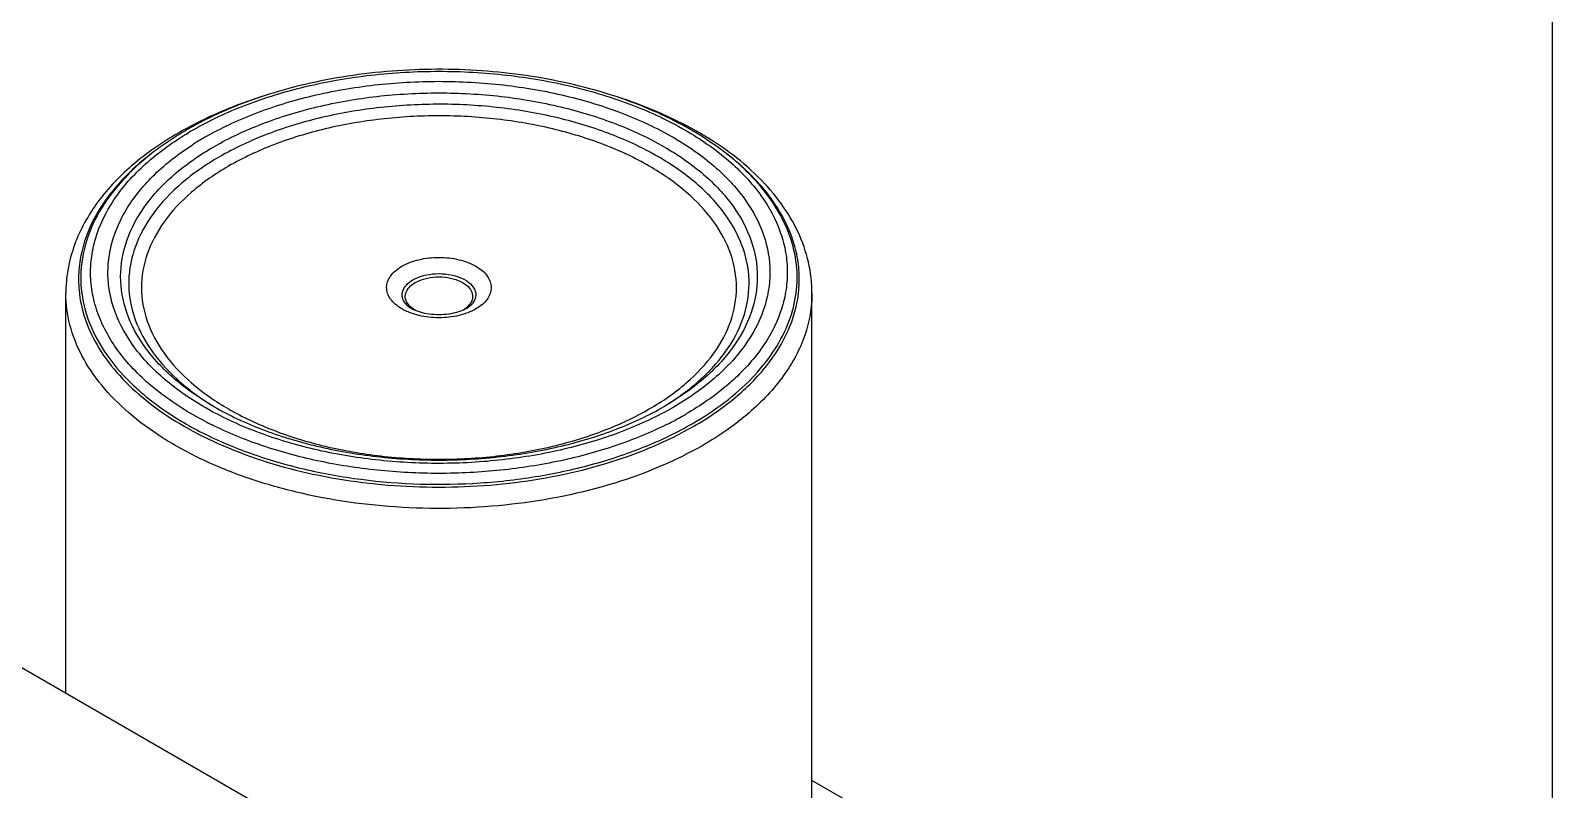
# Model space of a CAD drawing. Header units: millimetres. Extents: x 0 to 1189, y 0 to 841.
# Drawn here: x 976.8 to 1189, y 513.9 to 619.8 of the extents above; entities that cross this region are included whole.
import ezdxf

# ---------------------------------------------------------------- set-up
doc = ezdxf.new("R2010")
doc.units = ezdxf.units.MM
doc.header["$LTSCALE"] = 65.395
doc.layers.get('0').update_dxf_attribs({"linetype": 'CONTINUOUS'})
doc.layers.add('SURFACES', color=7, linetype='CONTINUOUS')

msp = doc.modelspace()

# ---------------------------------------------------------------- linework, layer by layer
at = {"color": 7, "linetype": 'Continuous'}
for p, q in [((1189, 0), (1189, 841)), ((1055.94, 484.54), (971.08, 533.53)), ((1118.77, 496.17), (1085.78, 515.21))]:
    msp.add_line(p, q, dxfattribs=at)
at = {"color": 9, "linetype": 'Continuous'}
msp.add_line((1002.42, 567.36), (1002.46, 567.33), dxfattribs=at)
msp.add_line((1002.42, 567.36), (1002.46, 567.33), dxfattribs=at)
at = {"color": 7, "linetype": 'Continuous'}
for centre, radius, start, end in [((1021.15, 567.01), 44.95, 121.5139, 121.9677), ((1022.57, 562.15), 50.09, 118.5968, 119.9947), ((1021.8, 565.94), 46.21, 119.9945, 121.509)]:
    msp.add_arc(centre, radius, start, end, dxfattribs=at)
at = {"color": 9, "linetype": 'Continuous'}
for centre, radius, start, end in [((1022.02, 566.79), 45.14, 119.9984, 120.7701), ((1021.94, 568.88), 41.58, 119.977, 122.5431), ((1021.2, 570.04), 40.2, 122.5509, 122.7499), ((1000.51, 585.13), 16.96, 186.6674, 187.0621), ((1035.96, 583.25), 2.67, 314.7645, 320.8208), ((1067.06, 585.13), 16.96, 352.9383, 353.3326), ((1035.04, 584.37), 4.12, 299.9544, 304.4955), ((1022.96, 601.1), 39.51, 238.7488, 239.1381), ((1044.61, 601.1), 39.51, 300.6413, 301.339), ((1024.41, 609.71), 50.13, 242.4593, 243.5127), ((1043.14, 609.74), 50.17, 296.4863, 297.539), ((1044.53, 607.1), 47.18, 297.5179, 299.9915)]:
    msp.add_arc(centre, radius, start, end, dxfattribs=at)
at = {"color": 7, "linetype": 'Continuous'}
for points, knots in [([(1081.13, 594.48), (1079.66, 597.01), (1076.62, 600.51), (1071.67, 604.32), (1067.24, 606.96), (1062.3, 609.24), (1056.92, 611.14), (1051.18, 612.62), (1043.1, 614.04), (1032.71, 614.66), (1020.41, 613.62), (1008.91, 610.84), (1001.86, 607.78), (998.7, 605.96)], [0, 0, 0, 0, 0.097573, 0.151393, 0.208671, 0.269272, 0.332878, 0.399024, 0.467133, 0.606476, 0.745318, 0.878042, 1, 1, 1, 1]), ([(1009.6, 610.72), (1008.62, 610.41), (1004.85, 609.15), (1001.18, 607.54), (998.6, 606.13)], [0, 0, 0, 0, 0.259109, 1, 1, 1, 1]), ([(1085.78, 583.16), (1085.78, 584.61), (1085.44, 587.54), (1083.95, 591.78), (1081.55, 595.8), (1077.09, 600.9), (1069.49, 606.34), (1062.44, 609.29), (1058.61, 610.52)], [0, 0, 0, 0, 0.105599, 0.21361, 0.326255, 0.445358, 0.706587, 1, 1, 1, 1]), ([(997.53, 605.53), (995.21, 604.19), (990.96, 601.26), (985.84, 595.85), (983.07, 590.67), (981.97, 586.39), (981.78, 584.23), (981.78, 583.16)], [0, 0, 0, 0, 0.2815, 0.537853, 0.774105, 0.887741, 1, 1, 1, 1]), ([(997.35, 605.14), (995.06, 603.72), (990.94, 600.61), (987.66, 596.58), (986.44, 594.48)], [0, 0, 0, 0, 0.526772, 1, 1, 1, 1]), ([(1029.1, 581.71), (1029.22, 581.55), (1029.61, 581.22), (1030.41, 580.78), (1031.5, 580.42), (1033.23, 580.13), (1035.03, 580.19), (1036.67, 580.6), (1037.38, 580.91), (1037.69, 581.08)], [0, 0, 0, 0, 0.064775, 0.167412, 0.296888, 0.44267, 0.744606, 0.883151, 1, 1, 1, 1]), ([(1037.69, 581.08), (1037.86, 581.18), (1038.14, 581.37), (1038.38, 581.6), (1038.46, 581.71)], [0, 0, 0, 0, 0.600211, 1, 1, 1, 1]), ([(1002.41, 567.35), (1004.54, 566.12), (1009.21, 563.95), (1016.85, 561.63), (1025.15, 560.2), (1033.78, 559.72), (1042.42, 560.2), (1050.72, 561.63), (1058.35, 563.95), (1063.03, 566.12), (1065.16, 567.35)], [0, 0, 0, 0, 0.113138, 0.236211, 0.366297, 0.499999, 0.6337, 0.763787, 0.886861, 1, 1, 1, 1])]:
    msp.add_open_spline(points, degree=3, knots=knots, dxfattribs=at)
at = {"color": 9, "linetype": 'Continuous'}
for points, knots in [([(999.45, 605.88), (1001.8, 607.24), (1006.94, 609.63), (1015.31, 612.18), (1024.37, 613.74), (1033.78, 614.27), (1043.2, 613.74), (1052.26, 612.18), (1060.63, 609.63), (1068, 606.2), (1074.11, 601.99), (1078.73, 597.14), (1081.21, 592.57), (1082.18, 588.84), (1082.42, 586.06), (1082.18, 583.28), (1081.21, 579.55), (1078.73, 574.98), (1074.11, 570.13), (1070.25, 567.47), (1068.12, 566.24)], [0, 0, 0, 0, 0.066567, 0.138389, 0.213991, 0.29156, 0.369129, 0.444731, 0.516554, 0.58312, 0.64348, 0.697477, 0.746044, 0.769015, 0.79156, 0.814105, 0.837076, 0.885643, 0.939638, 1, 1, 1, 1]), ([(1001.16, 604.89), (1003.39, 606.18), (1008.28, 608.46), (1016.23, 610.87), (1024.84, 612.36), (1033.78, 612.86), (1042.73, 612.36), (1051.34, 610.87), (1059.29, 608.46), (1066.3, 605.19), (1072.1, 601.2), (1076.49, 596.58), (1079.27, 591.48), (1080.23, 586.06), (1079.27, 580.64), (1076.49, 575.54), (1072.11, 570.92), (1068.43, 568.39), (1066.41, 567.22)], [0, 0, 0, 0, 0.066589, 0.138433, 0.214058, 0.291652, 0.369246, 0.444871, 0.516718, 0.583304, 0.643684, 0.697698, 0.74628, 0.791652, 0.837024, 0.885607, 0.939619, 1, 1, 1, 1]), ([(1002.41, 603.57), (1004.56, 604.81), (1009.26, 607), (1016.9, 609.33), (1025.18, 610.76), (1033.78, 611.24), (1042.38, 610.76), (1050.66, 609.33), (1058.31, 607), (1065.05, 603.86), (1070.64, 600.02), (1074.86, 595.58), (1077.53, 590.67), (1078.45, 585.46), (1077.53, 580.25), (1074.86, 575.34), (1070.64, 570.9), (1067.1, 568.47), (1065.16, 567.35)], [0, 0, 0, 0, 0.066589, 0.138433, 0.214058, 0.291652, 0.369246, 0.444871, 0.516718, 0.583304, 0.643684, 0.697698, 0.74628, 0.791652, 0.837024, 0.885607, 0.939619, 1, 1, 1, 1]), ([(1065.16, 567.36), (1066.99, 568.47), (1070.29, 570.88), (1074.19, 575.22), (1076.59, 580.01), (1077.29, 585.06), (1076.23, 590.07), (1073.51, 594.78), (1069.32, 599.02), (1063.84, 602.69), (1057.27, 605.68), (1049.84, 607.88), (1041.81, 609.22), (1033.5, 609.65), (1025.19, 609.15), (1017.2, 607.75), (1009.82, 605.5), (1005.29, 603.38), (1003.21, 602.18)], [0, 0, 0, 0, 0.059545, 0.112819, 0.160901, 0.206116, 0.251673, 0.300672, 0.355185, 0.416033, 0.482994, 0.555097, 0.630862, 0.708499, 0.786069, 0.861639, 0.93343, 1, 1, 1, 1]), ([(1063.1, 567.01), (1064.92, 568.06), (1068.23, 570.33), (1072.17, 574.48), (1074.67, 579.07), (1075.53, 583.94), (1074.67, 588.8), (1072.17, 593.39), (1068.22, 597.54), (1063.01, 601.13), (1056.71, 604.07), (1049.56, 606.24), (1041.82, 607.58), (1033.78, 608.03), (1025.75, 607.58), (1018.01, 606.24), (1010.86, 604.07), (1006.47, 602.02), (1004.46, 600.86)], [0, 0, 0, 0, 0.060381, 0.114393, 0.162976, 0.208348, 0.25372, 0.302302, 0.356317, 0.416696, 0.483282, 0.555129, 0.630754, 0.708348, 0.785941, 0.861567, 0.933411, 1, 1, 1, 1]), ([(1001.24, 565.26), (998.95, 566.45), (994.77, 569.06), (989.68, 573.88), (986.82, 578.49), (985.59, 582.29), (985.17, 585.12), (985.26, 587.97), (986.05, 591.79), (988.37, 596.51), (992.92, 601.54), (996.78, 604.3), (998.93, 605.57)], [0, 0, 0, 0, 0.147796, 0.279952, 0.398123, 0.45355, 0.507586, 0.561268, 0.615667, 0.730139, 0.857351, 1, 1, 1, 1]), ([(993.72, 602.61), (992.94, 602.01), (990.12, 599.68), (987.67, 596.87), (986.29, 594.56)], [0, 0, 0, 0, 0.267792, 1, 1, 1, 1]), ([(1066.41, 567.22), (1064.21, 565.96), (1059.42, 563.72), (1051.63, 561.32), (1043.18, 559.82), (1034.4, 559.26), (1025.6, 559.68), (1017.09, 561.05), (1009.18, 563.33), (1002.16, 566.44), (996.27, 570.27), (991.72, 574.71), (989.15, 578.92), (988.02, 582.39), (987.61, 584.97), (987.65, 587.57), (988.29, 591.06), (990.26, 595.39), (994.19, 600.05), (997.57, 602.64), (999.45, 603.85)], [0, 0, 0, 0, 0.066522, 0.138229, 0.213709, 0.29122, 0.368865, 0.444738, 0.517069, 0.584382, 0.645683, 0.70069, 0.750112, 0.773353, 0.796021, 0.818514, 0.841248, 0.888831, 0.941343, 1, 1, 1, 1]), ([(1002.41, 567.35), (1000.46, 568.47), (996.93, 570.91), (992.71, 575.34), (990.04, 580.25), (989.11, 585.46), (990.04, 590.67), (992.71, 595.58), (996.93, 600.02), (1000.46, 602.45), (1002.41, 603.57)], [0, 0, 0, 0, 0.1449, 0.274524, 0.391113, 0.499998, 0.608884, 0.725475, 0.855095, 1, 1, 1, 1]), ([(1081.27, 594.56), (1080.82, 595.32), (1078.71, 598.43), (1075.92, 601.05), (1073.62, 602.78)], [0, 0, 0, 0, 0.23368, 1, 1, 1, 1]), ([(1003.21, 602.18), (1001.35, 601.11), (997.95, 598.78), (993.88, 594.54), (991.26, 589.85), (990.27, 584.88), (991.02, 579.88), (993.43, 575.15), (997.32, 570.84), (1000.6, 568.46), (1002.42, 567.36)], [0, 0, 0, 0, 0.145559, 0.276018, 0.393495, 0.50303, 0.612021, 0.728043, 0.856539, 1, 1, 1, 1]), ([(1004.46, 600.86), (1002.64, 599.81), (999.34, 597.54), (995.4, 593.39), (992.9, 588.8), (992.04, 583.94), (992.9, 579.07), (995.4, 574.48), (999.34, 570.33), (1004.56, 566.74), (1010.86, 563.81), (1018.01, 561.63), (1025.75, 560.3), (1033.78, 559.85), (1041.82, 560.3), (1049.56, 561.63), (1056.71, 563.81), (1061.1, 565.85), (1063.1, 567.01)], [0, 0, 0, 0, 0.060381, 0.114393, 0.162976, 0.208348, 0.25372, 0.302302, 0.356317, 0.416696, 0.483282, 0.555129, 0.630754, 0.708348, 0.785941, 0.861567, 0.933411, 1, 1, 1, 1]), ([(986.29, 594.56), (985.25, 592.82), (984.06, 590), (983.49, 586.07), (983.55, 584.12), (983.67, 583.16)], [0, 0, 0, 0, 0.511383, 0.756475, 1, 1, 1, 1]), ([(986.44, 594.48), (985.59, 593.02), (984.26, 589.94), (983.62, 584.98), (984.47, 580.03), (986.74, 575.29), (990.32, 570.89), (995.08, 566.92), (1000.9, 563.47), (1007.61, 560.64), (1015.04, 558.48), (1025.71, 556.57), (1036.77, 556.25), (1047.66, 557.51), (1055.43, 559.22), (1062.61, 561.64), (1067.04, 563.77), (1069.08, 564.96)], [0, 0, 0, 0, 0.046586, 0.090986, 0.135561, 0.182629, 0.233925, 0.290391, 0.352237, 0.419096, 0.490174, 0.56438, 0.71673, 0.792235, 0.865393, 0.934977, 1, 1, 1, 1]), ([(1069.08, 564.96), (1070.66, 565.86), (1073.59, 567.79), (1077.4, 571.12), (1080.39, 574.75), (1082.49, 578.6), (1083.65, 582.61), (1083.82, 586.69), (1082.99, 590.73), (1081.83, 593.26), (1081.13, 594.48)], [0, 0, 0, 0, 0.151963, 0.29267, 0.422612, 0.543345, 0.657573, 0.769002, 0.881828, 1, 1, 1, 1]), ([(1083.9, 583.16), (1084.01, 584.12), (1084.07, 586.07), (1083.51, 590), (1082.31, 592.82), (1081.27, 594.56)], [0, 0, 0, 0, 0.243524, 0.488617, 1, 1, 1, 1]), ([(1028.63, 586.91), (1029.36, 587.34), (1031.06, 587.95), (1033.78, 588.25), (1036.51, 587.95), (1038.56, 587.21), (1039.84, 586.33), (1040.53, 585.6), (1040.97, 584.79), (1041.12, 583.94), (1040.97, 583.08), (1040.53, 582.27), (1039.84, 581.54), (1039.26, 581.14), (1038.94, 580.96)], [0, 0, 0, 0, 0.138252, 0.291396, 0.444543, 0.582793, 0.643247, 0.697327, 0.745969, 0.791397, 0.836826, 0.885464, 0.939553, 1, 1, 1, 1]), ([(1038.94, 580.96), (1038.21, 580.54), (1036.51, 579.92), (1033.78, 579.62), (1031.06, 579.92), (1029.01, 580.66), (1027.73, 581.54), (1027.03, 582.27), (1026.59, 583.08), (1026.44, 583.94), (1026.59, 584.79), (1027.03, 585.6), (1027.73, 586.33), (1028.31, 586.73), (1028.63, 586.91)], [0, 0, 0, 0, 0.138252, 0.291396, 0.444543, 0.582793, 0.643247, 0.697327, 0.745969, 0.791397, 0.836826, 0.885464, 0.939553, 1, 1, 1, 1]), ([(1030.16, 585.01), (1030.61, 585.27), (1031.65, 585.67), (1033.33, 585.92), (1035.06, 585.84), (1036.65, 585.44), (1037.93, 584.76), (1038.67, 583.94), (1038.91, 583.22), (1038.93, 582.5), (1038.68, 581.99), (1038.46, 581.71)], [0, 0, 0, 0, 0.135984, 0.286374, 0.439981, 0.584767, 0.711027, 0.815215, 0.861339, 0.905958, 1, 1, 1, 1]), ([(1029.1, 581.71), (1028.91, 581.96), (1028.69, 582.39), (1028.64, 583.01), (1028.76, 583.63), (1029.24, 584.38), (1029.82, 584.81), (1030.16, 585.01)], [0, 0, 0, 0, 0.238278, 0.350293, 0.46337, 0.709001, 1, 1, 1, 1]), ([(1029.53, 581.57), (1029.34, 581.8), (1029.13, 582.2), (1029.07, 582.77), (1029.17, 583.35), (1029.62, 584.05), (1030.15, 584.45), (1030.47, 584.63)], [0, 0, 0, 0, 0.239668, 0.351767, 0.464614, 0.709436, 1, 1, 1, 1]), ([(1030.47, 584.63), (1030.88, 584.87), (1031.84, 585.24), (1033.39, 585.46), (1034.98, 585.39), (1036.44, 585.01), (1037.61, 584.37), (1038.28, 583.61), (1038.48, 582.95), (1038.48, 582.29), (1038.24, 581.82), (1038.03, 581.56)], [0, 0, 0, 0, 0.136198, 0.286848, 0.440582, 0.585199, 0.710957, 0.814526, 0.860487, 0.905151, 1, 1, 1, 1]), ([(1070.55, 561.93), (1066.7, 559.71), (1057.99, 556.11), (1043.78, 553.27), (1028.76, 552.86), (1016.37, 554.59), (1007.13, 557.26), (1000.87, 559.78), (995.31, 562.8), (990.57, 566.27), (986.74, 570.11), (983.92, 574.26), (982.18, 578.65), (981.78, 581.68), (981.78, 583.16)], [0, 0, 0, 0, 0.128623, 0.270154, 0.417245, 0.561528, 0.630179, 0.695318, 0.756314, 0.812796, 0.864737, 0.91255, 0.957159, 1, 1, 1, 1]), ([(983.68, 583.04), (983.85, 581.65), (984.57, 578.81), (986.65, 574.8), (989.69, 571.02), (993.61, 567.54), (998.33, 564.43), (1005.76, 560.75), (1016.45, 557.48), (1030.25, 555.8), (1044.32, 556.37), (1057.58, 559.14), (1065.7, 562.53), (1069.3, 564.61)], [0, 0, 0, 0, 0.043042, 0.088464, 0.137403, 0.19052, 0.248032, 0.309794, 0.443968, 0.587555, 0.733108, 0.872846, 1, 1, 1, 1]), ([(1030.46, 580.8), (1030.36, 580.85), (1030.02, 581.07), (1029.71, 581.34), (1029.53, 581.57)], [0, 0, 0, 0, 0.268907, 1, 1, 1, 1]), ([(1037.84, 581.35), (1037.81, 581.32), (1037.66, 581.18), (1037.5, 581.06), (1037.38, 580.97)], [0, 0, 0, 0, 0.241086, 1, 1, 1, 1]), ([(1069.3, 564.61), (1071.32, 565.77), (1075, 568.27), (1079.53, 572.76), (1082.63, 577.7), (1083.67, 581.29), (1083.89, 583.04)], [0, 0, 0, 0, 0.287181, 0.546809, 0.781902, 1, 1, 1, 1]), ([(1085.78, 583.16), (1085.78, 582.18), (1085.61, 580.18), (1084.58, 576.19), (1081.92, 571.3), (1076.98, 566.1), (1072.84, 563.25), (1070.55, 561.93)], [0, 0, 0, 0, 0.108162, 0.218364, 0.451367, 0.710411, 1, 1, 1, 1]), ([(1065.51, 564.84), (1063.25, 563.71), (1058.39, 561.72), (1050.63, 559.61), (1042.34, 558.32), (1033.78, 557.88), (1025.23, 558.32), (1016.94, 559.61), (1009.17, 561.72), (1004.32, 563.71), (1002.06, 564.84)], [0, 0, 0, 0, 0.116024, 0.239553, 0.368405, 0.500008, 0.63161, 0.760461, 0.88399, 1, 1, 1, 1])]:
    msp.add_open_spline(points, degree=3, knots=knots, dxfattribs=at)
at = {"layer": 'SURFACES', "color": 7, "linetype": 'Continuous'}
for p, q in [((981.78, 527.35), (981.78, 583.16)), ((1085.78, 510.94), (1085.78, 583.16))]:
    msp.add_line(p, q, dxfattribs=at)

doc.saveas('drawing.dxf')
